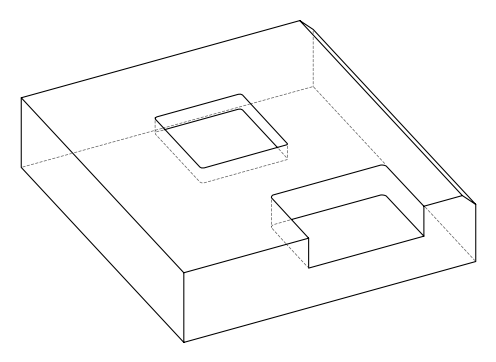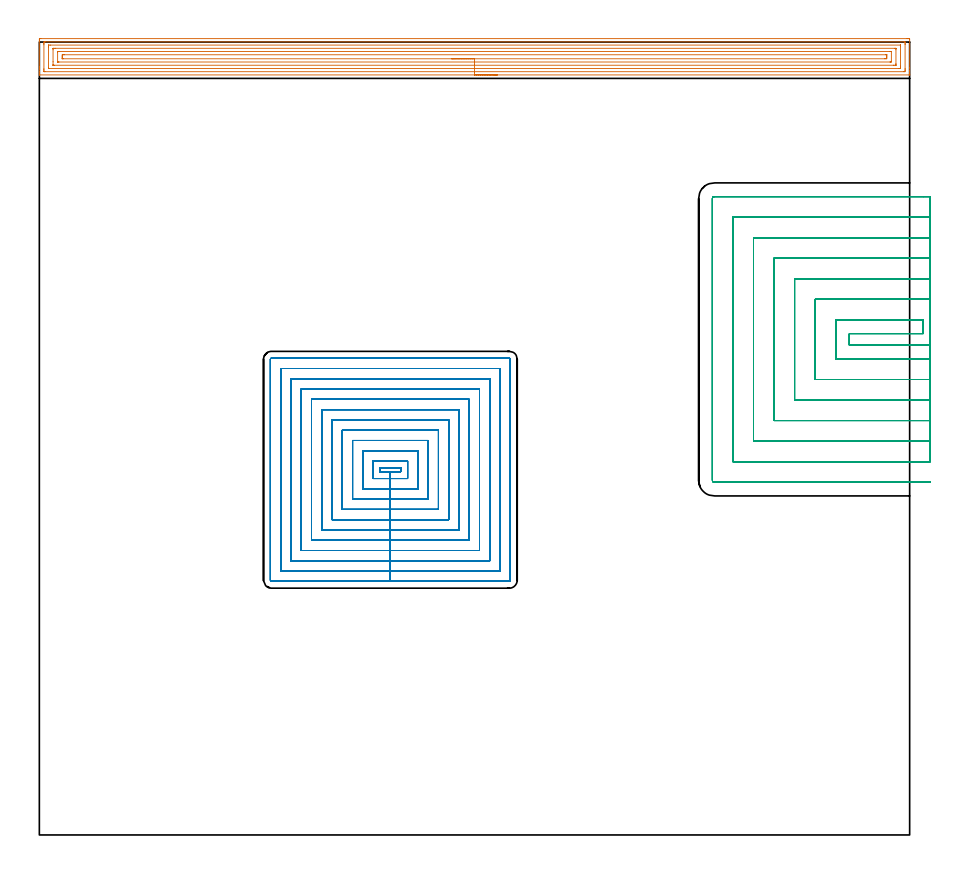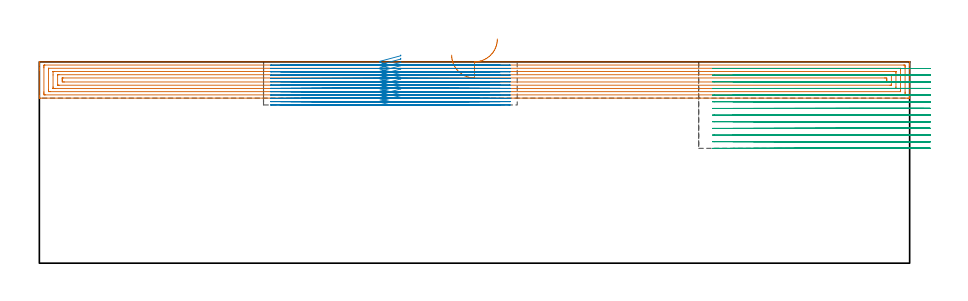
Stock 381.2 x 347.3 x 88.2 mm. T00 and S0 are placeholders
(PLAN: 3 operations, 2 tool changes, 149 min)
(1 AREA_MILL | FG_CHAMFER_SURFACE | UGT0205_001 | 18.58 min | 48180 mm3)
(2 MILL_RECTANGULAR_POCKET | POCKET_RECTANGULAR_STRAIGHT | UGT0201_014 | Follow Part, ap 1.5, ae 75% | 67.3 min | 217616 mm3)
(3 MILL_SLOT | SLOT_PARTIAL_RECTANGULAR | NXT0201_011 | Follow Part, ap 3, ae 75% | 63.15 min | 479417 mm3)
(TOOL UGT0205_001 | Chamfer Mill 20 x 3 x 45 deg. | D20 FL50 Z2)
(TOOL UGT0201_014 | End mill 6 mm | D6 FL24 Z4)
(TOOL NXT0201_011 | ENDMILL 12mm [2P460-1200-NA 1630] | D12 FL38 Z6)
(OP 1 AREA_MILL)
G17 G21 G94 G90
T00 M6
G54
G17 G0 G90 X200.6 Y332.9 S1061 M3
G43 Z98.2 H0
G94 G1 X200.562 Z97.328 F250.
X200.448 Z96.463
X200.259 Z95.612
X199.997 Z94.78
X199.663 Z93.974
X199.26 Z93.2
X198.792 Z92.464
X198.26 Z91.772
X197.671 Z91.129
X197.028 Z90.539
X196.336 Z90.008
X195.6 Z89.54
X194.826 Z89.137
X194.02 Z88.803
X193.188 Z88.541
X192.336 Z88.352
X191.472 Z88.238
X190.6 Z88.2
X0.178
X0.007 Y332.903 Z88.188
X0.006 Y332.906 Z88.185
X0. Y333.266 Z87.834
Y333.527 Z87.573
Y334.237 Z86.858
Y335.474 Z85.623
Y336.001 Z85.094
Y336.619 Z84.477
Y347.727 Z73.371
X0.005 Y348.345 Z72.753
X0.01 Y348.792 Z72.306
X0.17 Y348.795 Z72.303
X0.627 Y348.8 Z72.3
X380.112
X380.573 Y348.799 Z72.301
X381.03 Y348.795 Z72.303
X381.19 Y348.792 Z72.306
X381.2 Y348.345 Z72.753
Y336.001 Z85.094
Y334.592 Z86.504
Y334.237 Z86.858
Y333.527 Z87.573
Y333.267 Z87.833
X381.194 Y332.906 Z88.185
X381.193 Y332.903 Z88.188
X381.022 Y332.9 Z88.2
X190.6
Y334.314 Z86.786
X2.415 Y334.315 Z86.785
X2.335 Y334.316 Z86.784
X2.04 Y334.321 Z86.779
X2.01 Y334.418 Z86.682
X2.003 Y334.643 Z86.457
X2.001 Y335.119 Z85.981
X2. Y335.528 Z85.572
Y346.109 Z74.991
X2.002 Y346.581 Z74.519
X2.005 Y346.986 Z74.114
X2.017 Y347.379 Z73.721
X2.415 Y347.384 Z73.716
X2.494 Y347.385 Z73.715
X378.785
X378.865 Y347.384 Z73.716
X379.16 Y347.379 Z73.721
X379.19 Y347.282 Z73.818
X379.197 Y347.057 Z74.043
X379.199 Y346.581 Z74.519
X379.2 Y346.172 Z74.928
Y335.591 Z85.509
X379.198 Y335.119 Z85.981
X379.195 Y334.714 Z86.386
X379.183 Y334.321 Z86.779
X378.785 Y334.315 Z86.785
X378.706
X190.6 Y334.314 Z86.786
Y335.728 Z85.372
X4.111 Y335.729 Z85.371
X4.038 Y335.73 Z85.37
X4.016 Y335.732 Z85.368
X4.011 Y335.734 Z85.366
X4.007 Y335.744 Z85.356
X4.003 Y335.8 Z85.3
X4.001 Y336.001 Z85.099
X4. Y336.201 Z84.899
Y345.018 Z76.082
X4.002 Y345.7 Z75.401
X4.004 Y345.896 Z75.204
X4.009 Y345.96 Z75.14
X4.066 Y345.964 Z75.136
X4.203 Y345.967 Z75.133
X4.822 Y345.971 Z75.129
X377.089
X377.163 Y345.97 Z75.13
X377.184 Y345.968 Z75.132
X377.189 Y345.966 Z75.134
X377.193 Y345.956 Z75.144
X377.197 Y345.9 Z75.2
X377.199 Y345.7 Z75.401
X377.2 Y345.499 Z75.601
Y336.682 Z84.418
X377.198 Y336.001 Z85.099
X377.196 Y335.804 Z85.296
X377.191 Y335.74 Z85.36
X377.134 Y335.735 Z85.365
X376.997 Y335.733 Z85.367
X376.378 Y335.729 Z85.371
X190.6 Y335.728 Z85.372
Y337.143 Z83.957
X6.62
X6.138 Y337.146 Z83.954
X6.029 Y337.148 Z83.952
X6.012 Y337.149 Z83.951
X6.009 Y337.167 Z83.933
X6.004 Y337.22 Z83.88
X6.001 Y337.327 Z83.773
X6. Y338.646 Z82.454
Y343.927 Z77.173
X6.002 Y344.372 Z76.728
X6.006 Y344.481 Z76.619
X6.01 Y344.535 Z76.565
X6.016 Y344.551 Z76.549
X6.046 Y344.552 Z76.548
X6.257 Y344.555 Z76.545
X6.885 Y344.557 Z76.543
X7.149
X374.579
X375.062 Y344.555 Z76.545
X375.171 Y344.552 Z76.548
X375.188 Y344.551 Z76.549
X375.191 Y344.533 Z76.567
X375.196 Y344.48 Z76.62
X375.199 Y344.373 Z76.727
X375.2 Y343.945 Z77.155
Y337.773 Z83.327
X375.198 Y337.328 Z83.772
X375.194 Y337.219 Z83.881
X375.19 Y337.165 Z83.935
X375.184 Y337.149 Z83.951
X375.154 Y337.148 Z83.952
X374.943 Y337.145 Z83.955
X374.315 Y337.143 Z83.957
X374.051
X190.6
Y338.557 Z82.543
X8.583
X8.403 Y338.558 Z82.542
X8.044 Y338.564 Z82.536
X8.008 Y338.57 Z82.53
X8.004 Y338.578 Z82.522
X8.001 Y338.601 Z82.499
Y342.836 Z78.264
X8.006 Y343.054 Z78.046
X8.01 Y343.13 Z77.97
X8.313 Y343.139 Z77.961
X8.493 Y343.142 Z77.958
X8.583 Y343.143 Z77.957
X372.617
X372.797 Y343.142 Z77.958
X373.156 Y343.136 Z77.964
X373.192 Y343.13 Z77.97
X373.196 Y343.122 Z77.978
X373.199 Y343.099 Z78.001
Y338.864 Z82.236
X373.194 Y338.646 Z82.454
X373.19 Y338.57 Z82.53
X372.887 Y338.561 Z82.539
X372.707 Y338.558 Z82.542
X372.617 Y338.557 Z82.543
X190.6
Y339.971 Z81.129
X10.461
X10.01 Y339.973 Z81.127
X10.006 Y339.975 Z81.125
X10.001 Y339.981 Z81.119
X10. Y340.409 Z80.691
X10.001 Y340.863 Z80.238
X10.01 Y341.291 Z79.809
X10.024 Y341.722 Z79.378
X10.461 Y341.726 Z79.374
X10.911 Y341.728 Z79.372
X370.739 Y341.729 Z79.371
X371.19 Y341.728 Z79.372
X371.194 Y341.725 Z79.375
X371.199 Y341.719 Z79.381
X371.2 Y341.291 Z79.809
X371.199 Y340.838 Z80.262
X371.19 Y340.409 Z80.691
X371.176 Y339.978 Z81.122
X370.739 Y339.974 Z81.126
X370.289 Y339.972 Z81.128
X190.6 Y339.971 Z81.129
X189.728 Z81.167
X188.864 Z81.281
X188.012 Z81.47
X187.18 Z81.732
X186.374 Z82.066
X185.6 Z82.469
X184.864 Z82.937
X184.172 Z83.468
X183.529 Z84.058
X182.94 Z84.701
X182.408 Z85.393
X181.94 Z86.129
X181.537 Z86.903
X181.203 Z87.709
X180.941 Z88.541
X180.752 Z89.392
X180.638 Z90.257
X180.6 Z91.129
G0 Z98.2
M5
M2
(OP 2 MILL_RECTANGULAR_POCKET)
G17 G21 G94 G90
T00 M6
G54
G17 G0 G90 X158.3 Y159.528 S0 M3
G43 Z98.2 H0
Z91.2
G94 G1 Y160.8 Z90.859 F250.
X149.2 Z88.421
Y159.1 Z87.965
X153.75 Z86.746
X158.3 F500.
Y160.8
X149.2
Y159.1
X153.75
Y156.1
X161.3
Y163.8
X146.2
Y156.1
X153.75
Y151.6
X165.8
Y168.3
X141.7
Y151.6
X153.75
Y147.1
X170.3
Y172.8
X137.2
Y147.1
X153.75
Y142.6
X174.8
Y177.3
X132.7
Y142.6
X153.75
Y138.1
X179.3
Y181.8
X128.2
Y138.1
X153.75
Y133.6
X183.8
Y186.3
X123.7
Y133.6
X153.75
Y129.1
X188.3
Y190.8
X119.2
Y129.1
X153.75
Y124.6
X192.8
Y195.3
X114.7
Y124.6
X153.75
Y120.1
X197.3
Y199.8
X110.2
Y120.1
X153.75
Y115.6
X201.8
Y204.3
X105.7
Y115.6
X153.75
Y111.1
X205.9
G3 X206.3 Y111.5 R0.4
G1 Y208.4
G3 X205.9 Y208.8 R0.4
G1 X101.6
G3 X101.2 Y208.4 R0.4
G1 Y111.5
G3 X101.6 Y111.1 R0.4
G1 X153.75
X154.75
G0 X158.3 Y159.528 Z89.746
G1 Y160.8 Z89.405 F250.
X149.2 Z86.967
Y159.1 Z86.511
X153.75 Z85.292
X158.3 F500.
Y160.8
X149.2
Y159.1
X153.75
Y156.1
X161.3
Y163.8
X146.2
Y156.1
X153.75
Y151.6
X165.8
Y168.3
X141.7
Y151.6
X153.75
Y147.1
X170.3
Y172.8
X137.2
Y147.1
X153.75
Y142.6
X174.8
Y177.3
X132.7
Y142.6
X153.75
Y138.1
X179.3
Y181.8
X128.2
Y138.1
X153.75
Y133.6
X183.8
Y186.3
X123.7
Y133.6
X153.75
Y129.1
X188.3
Y190.8
X119.2
Y129.1
X153.75
Y124.6
X192.8
Y195.3
X114.7
Y124.6
X153.75
Y120.1
X197.3
Y199.8
X110.2
Y120.1
X153.75
Y115.6
X201.8
Y204.3
X105.7
Y115.6
X153.75
Y111.1
X205.9
G3 X206.3 Y111.5 R0.4
G1 Y208.4
G3 X205.9 Y208.8 R0.4
G1 X101.6
G3 X101.2 Y208.4 R0.4
G1 Y111.5
G3 X101.6 Y111.1 R0.4
G1 X153.75
X154.75
G0 X158.3 Y159.528 Z88.292
G1 Y160.8 Z87.951 F250.
X149.2 Z85.513
Y159.1 Z85.058
X153.75 Z83.838
X158.3 F500.
Y160.8
X149.2
Y159.1
X153.75
Y156.1
X161.3
Y163.8
X146.2
Y156.1
X153.75
Y151.6
X165.8
Y168.3
X141.7
Y151.6
X153.75
Y147.1
X170.3
Y172.8
X137.2
Y147.1
X153.75
Y142.6
X174.8
Y177.3
X132.7
Y142.6
X153.75
Y138.1
X179.3
Y181.8
X128.2
Y138.1
X153.75
Y133.6
X183.8
Y186.3
X123.7
Y133.6
X153.75
Y129.1
X188.3
Y190.8
X119.2
Y129.1
X153.75
Y124.6
X192.8
Y195.3
X114.7
Y124.6
X153.75
Y120.1
X197.3
Y199.8
X110.2
Y120.1
X153.75
Y115.6
X201.8
Y204.3
X105.7
Y115.6
X153.75
Y111.1
X205.9
G3 X206.3 Y111.5 R0.4
G1 Y208.4
G3 X205.9 Y208.8 R0.4
G1 X101.6
G3 X101.2 Y208.4 R0.4
G1 Y111.5
G3 X101.6 Y111.1 R0.4
G1 X153.75
X154.75
G0 X158.3 Y159.528 Z86.838
G1 Y160.8 Z86.498 F250.
X149.2 Z84.059
Y159.1 Z83.604
X153.75 Z82.385
X158.3 F500.
Y160.8
X149.2
Y159.1
X153.75
Y156.1
X161.3
Y163.8
X146.2
Y156.1
X153.75
Y151.6
X165.8
Y168.3
X141.7
Y151.6
X153.75
Y147.1
X170.3
Y172.8
X137.2
Y147.1
X153.75
Y142.6
X174.8
Y177.3
X132.7
Y142.6
X153.75
Y138.1
X179.3
Y181.8
X128.2
Y138.1
X153.75
Y133.6
X183.8
Y186.3
X123.7
Y133.6
X153.75
Y129.1
X188.3
Y190.8
X119.2
Y129.1
X153.75
Y124.6
X192.8
Y195.3
X114.7
Y124.6
X153.75
Y120.1
X197.3
Y199.8
X110.2
Y120.1
X153.75
Y115.6
X201.8
Y204.3
X105.7
Y115.6
X153.75
Y111.1
X205.9
G3 X206.3 Y111.5 R0.4
G1 Y208.4
G3 X205.9 Y208.8 R0.4
G1 X101.6
G3 X101.2 Y208.4 R0.4
G1 Y111.5
G3 X101.6 Y111.1 R0.4
G1 X153.75
X154.75
G0 X158.3 Y159.528 Z85.385
G1 Y160.8 Z85.044 F250.
X149.2 Z82.605
Y159.1 Z82.15
X153.75 Z80.931
X158.3 F500.
Y160.8
X149.2
Y159.1
X153.75
Y156.1
X161.3
Y163.8
X146.2
Y156.1
X153.75
Y151.6
X165.8
Y168.3
X141.7
Y151.6
X153.75
Y147.1
X170.3
Y172.8
X137.2
Y147.1
X153.75
Y142.6
X174.8
Y177.3
X132.7
Y142.6
X153.75
Y138.1
X179.3
Y181.8
X128.2
Y138.1
X153.75
Y133.6
X183.8
Y186.3
X123.7
Y133.6
X153.75
Y129.1
X188.3
Y190.8
X119.2
Y129.1
X153.75
Y124.6
X192.8
Y195.3
X114.7
Y124.6
X153.75
Y120.1
X197.3
Y199.8
X110.2
Y120.1
X153.75
Y115.6
X201.8
Y204.3
X105.7
Y115.6
X153.75
Y111.1
X205.9
G3 X206.3 Y111.5 R0.4
G1 Y208.4
G3 X205.9 Y208.8 R0.4
G1 X101.6
G3 X101.2 Y208.4 R0.4
G1 Y111.5
G3 X101.6 Y111.1 R0.4
G1 X153.75
X154.75
G0 X158.3 Y159.528 Z83.931
G1 Y160.8 Z83.59 F250.
X149.2 Z81.152
Y159.1 Z80.696
X153.75 Z79.477
X158.3 F500.
Y160.8
X149.2
Y159.1
X153.75
Y156.1
X161.3
Y163.8
X146.2
Y156.1
X153.75
Y151.6
X165.8
Y168.3
X141.7
Y151.6
X153.75
Y147.1
X170.3
Y172.8
X137.2
Y147.1
X153.75
Y142.6
X174.8
Y177.3
X132.7
Y142.6
X153.75
Y138.1
X179.3
Y181.8
X128.2
Y138.1
X153.75
Y133.6
X183.8
Y186.3
X123.7
Y133.6
X153.75
Y129.1
X188.3
Y190.8
X119.2
Y129.1
X153.75
Y124.6
X192.8
Y195.3
X114.7
Y124.6
X153.75
Y120.1
X197.3
Y199.8
X110.2
Y120.1
X153.75
Y115.6
X201.8
Y204.3
X105.7
Y115.6
X153.75
Y111.1
X205.9
G3 X206.3 Y111.5 R0.4
G1 Y208.4
G3 X205.9 Y208.8 R0.4
G1 X101.6
G3 X101.2 Y208.4 R0.4
G1 Y111.5
G3 X101.6 Y111.1 R0.4
G1 X153.75
X154.75
G0 X158.3 Y159.528 Z82.477
G1 Y160.8 Z82.136 F250.
X149.2 Z79.698
Y159.1 Z79.242
X153.75 Z78.023
X158.3 F500.
Y160.8
X149.2
Y159.1
X153.75
Y156.1
X161.3
Y163.8
X146.2
Y156.1
X153.75
Y151.6
X165.8
Y168.3
X141.7
Y151.6
X153.75
Y147.1
X170.3
Y172.8
X137.2
Y147.1
X153.75
Y142.6
X174.8
Y177.3
X132.7
Y142.6
X153.75
Y138.1
X179.3
Y181.8
X128.2
Y138.1
X153.75
Y133.6
X183.8
Y186.3
X123.7
Y133.6
X153.75
Y129.1
X188.3
Y190.8
X119.2
Y129.1
X153.75
Y124.6
X192.8
Y195.3
X114.7
Y124.6
X153.75
Y120.1
X197.3
Y199.8
X110.2
Y120.1
X153.75
Y115.6
X201.8
Y204.3
X105.7
Y115.6
X153.75
Y111.1
X205.9
G3 X206.3 Y111.5 R0.4
G1 Y208.4
G3 X205.9 Y208.8 R0.4
G1 X101.6
G3 X101.2 Y208.4 R0.4
G1 Y111.5
G3 X101.6 Y111.1 R0.4
G1 X153.75
X154.75
G0 X158.3 Y159.528 Z81.023
G1 Y160.8 Z80.682 F250.
X149.2 Z78.244
Y159.1 Z77.788
X153.75 Z76.569
X158.3 F500.
Y160.8
X149.2
Y159.1
X153.75
Y156.1
X161.3
Y163.8
X146.2
Y156.1
X153.75
Y151.6
X165.8
Y168.3
X141.7
Y151.6
X153.75
Y147.1
X170.3
Y172.8
X137.2
Y147.1
X153.75
Y142.6
X174.8
Y177.3
X132.7
Y142.6
X153.75
Y138.1
X179.3
Y181.8
X128.2
Y138.1
X153.75
Y133.6
X183.8
Y186.3
X123.7
Y133.6
X153.75
Y129.1
X188.3
Y190.8
X119.2
Y129.1
X153.75
Y124.6
X192.8
Y195.3
X114.7
Y124.6
X153.75
Y120.1
X197.3
Y199.8
X110.2
Y120.1
X153.75
Y115.6
X201.8
Y204.3
X105.7
Y115.6
X153.75
Y111.1
X205.9
G3 X206.3 Y111.5 R0.4
G1 Y208.4
G3 X205.9 Y208.8 R0.4
G1 X101.6
G3 X101.2 Y208.4 R0.4
G1 Y111.5
G3 X101.6 Y111.1 R0.4
G1 X153.75
X154.75
G0 X158.3 Y159.528 Z79.569
G1 Y160.8 Z79.228 F250.
X149.2 Z76.79
Y159.1 Z76.335
X153.75 Z75.115
X158.3 F500.
Y160.8
X149.2
Y159.1
X153.75
Y156.1
X161.3
Y163.8
X146.2
Y156.1
X153.75
Y151.6
X165.8
Y168.3
X141.7
Y151.6
X153.75
Y147.1
X170.3
Y172.8
X137.2
Y147.1
X153.75
Y142.6
X174.8
Y177.3
X132.7
Y142.6
X153.75
Y138.1
X179.3
Y181.8
X128.2
Y138.1
X153.75
Y133.6
X183.8
Y186.3
X123.7
Y133.6
X153.75
Y129.1
X188.3
Y190.8
X119.2
Y129.1
X153.75
Y124.6
X192.8
Y195.3
X114.7
Y124.6
X153.75
Y120.1
X197.3
Y199.8
X110.2
Y120.1
X153.75
Y115.6
X201.8
Y204.3
X105.7
Y115.6
X153.75
Y111.1
X205.9
G3 X206.3 Y111.5 R0.4
G1 Y208.4
G3 X205.9 Y208.8 R0.4
G1 X101.6
G3 X101.2 Y208.4 R0.4
G1 Y111.5
G3 X101.6 Y111.1 R0.4
G1 X153.75
X154.75
G0 X158.3 Y159.528 Z78.115
G1 Y160.8 Z77.775 F250.
X149.2 Z75.336
Y159.1 Z74.881
X153.75 Z73.662
X158.3 F500.
Y160.8
X149.2
Y159.1
X153.75
Y156.1
X161.3
Y163.8
X146.2
Y156.1
X153.75
Y151.6
X165.8
Y168.3
X141.7
Y151.6
X153.75
Y147.1
X170.3
Y172.8
X137.2
Y147.1
X153.75
Y142.6
X174.8
Y177.3
X132.7
Y142.6
X153.75
Y138.1
X179.3
Y181.8
X128.2
Y138.1
X153.75
Y133.6
X183.8
Y186.3
X123.7
Y133.6
X153.75
Y129.1
X188.3
Y190.8
X119.2
Y129.1
X153.75
Y124.6
X192.8
Y195.3
X114.7
Y124.6
X153.75
Y120.1
X197.3
Y199.8
X110.2
Y120.1
X153.75
Y115.6
X201.8
Y204.3
X105.7
Y115.6
X153.75
Y111.1
X205.9
G3 X206.3 Y111.5 R0.4
G1 Y208.4
G3 X205.9 Y208.8 R0.4
G1 X101.6
G3 X101.2 Y208.4 R0.4
G1 Y111.5
G3 X101.6 Y111.1 R0.4
G1 X153.75
X154.75
G0 X158.3 Y159.528 Z76.662
G1 Y160.8 Z76.321 F250.
X149.2 Z73.882
Y159.1 Z73.427
X153.75 Z72.208
X158.3 F500.
Y160.8
X149.2
Y159.1
X153.75
Y156.1
X161.3
Y163.8
X146.2
Y156.1
X153.75
Y151.6
X165.8
Y168.3
X141.7
Y151.6
X153.75
Y147.1
X170.3
Y172.8
X137.2
Y147.1
X153.75
Y142.6
X174.8
Y177.3
X132.7
Y142.6
X153.75
Y138.1
X179.3
Y181.8
X128.2
Y138.1
X153.75
Y133.6
X183.8
Y186.3
X123.7
Y133.6
X153.75
Y129.1
X188.3
Y190.8
X119.2
Y129.1
X153.75
Y124.6
X192.8
Y195.3
X114.7
Y124.6
X153.75
Y120.1
X197.3
Y199.8
X110.2
Y120.1
X153.75
Y115.6
X201.8
Y204.3
X105.7
Y115.6
X153.75
Y111.1
X205.9
G3 X206.3 Y111.5 R0.4
G1 Y208.4
G3 X205.9 Y208.8 R0.4
G1 X101.6
G3 X101.2 Y208.4 R0.4
G1 Y111.5
G3 X101.6 Y111.1 R0.4
G1 X153.75
X154.75
G0 X158.3 Y159.528 Z75.208
G1 Y160.8 Z74.867 F250.
X149.2 Z72.429
Y159.1 Z71.973
X153.75 Z70.754
X158.3 F500.
Y160.8
X149.2
Y159.1
X153.75
Y156.1
X161.3
Y163.8
X146.2
Y156.1
X153.75
Y151.6
X165.8
Y168.3
X141.7
Y151.6
X153.75
Y147.1
X170.3
Y172.8
X137.2
Y147.1
X153.75
Y142.6
X174.8
Y177.3
X132.7
Y142.6
X153.75
Y138.1
X179.3
Y181.8
X128.2
Y138.1
X153.75
Y133.6
X183.8
Y186.3
X123.7
Y133.6
X153.75
Y129.1
X188.3
Y190.8
X119.2
Y129.1
X153.75
Y124.6
X192.8
Y195.3
X114.7
Y124.6
X153.75
Y120.1
X197.3
Y199.8
X110.2
Y120.1
X153.75
Y115.6
X201.8
Y204.3
X105.7
Y115.6
X153.75
Y111.1
X205.9
G3 X206.3 Y111.5 R0.4
G1 Y208.4
G3 X205.9 Y208.8 R0.4
G1 X101.6
G3 X101.2 Y208.4 R0.4
G1 Y111.5
G3 X101.6 Y111.1 R0.4
G1 X153.75
X154.75
G0 X158.3 Y159.528 Z73.754
G1 Y160.8 Z73.413 F250.
X149.2 Z70.975
Y159.1 Z70.519
X153.75 Z69.3
X158.3 F500.
Y160.8
X149.2
Y159.1
X153.75
Y156.1
X161.3
Y163.8
X146.2
Y156.1
X153.75
Y151.6
X165.8
Y168.3
X141.7
Y151.6
X153.75
Y147.1
X170.3
Y172.8
X137.2
Y147.1
X153.75
Y142.6
X174.8
Y177.3
X132.7
Y142.6
X153.75
Y138.1
X179.3
Y181.8
X128.2
Y138.1
X153.75
Y133.6
X183.8
Y186.3
X123.7
Y133.6
X153.75
Y129.1
X188.3
Y190.8
X119.2
Y129.1
X153.75
Y124.6
X192.8
Y195.3
X114.7
Y124.6
X153.75
Y120.1
X197.3
Y199.8
X110.2
Y120.1
X153.75
Y115.6
X201.8
Y204.3
X105.7
Y115.6
X153.75
Y111.1
X205.9
G3 X206.3 Y111.5 R0.4
G1 Y208.4
G3 X205.9 Y208.8 R0.4
G1 X101.6
G3 X101.2 Y208.4 R0.4
G1 Y111.5
G3 X101.6 Y111.1 R0.4
G1 X153.75
X154.75
G0 Z98.2
M5
M2
(OP 3 MILL_SLOT)
G17 G21 G94 G90
T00 M6
G54
G17 G0 G90 X390.2 Y214.5 S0 M3
G43 Z98.2 H1
Z85.285
G94 G1 X387.2 F250.
X354.8 F500.
Y219.6
X387.2
Y225.6
X348.8
Y208.5
X387.2
X390.2 F250.
Y234.6
X387.2
X339.8 F500.
Y199.5
X387.2
X390.2 F250.
Y243.6
X387.2
X330.8 F500.
Y190.5
X387.2
X390.2 F250.
Y252.6
X387.2
X321.8 F500.
Y181.5
X387.2
X390.2 F250.
Y261.6
X387.2
X312.8 F500.
Y172.5
X387.2
X390.2 F250.
Y270.6
X387.2
X303.8 F500.
Y163.5
X387.2
X390.2 F250.
Y279.6
X387.2
X295.6 F500.
G3 X294.8 Y278.8 R0.8
G1 Y155.3
G3 X295.6 Y154.5 R0.8
G1 X387.2
X390.2 F250.
G0 Y214.5 Z82.369
G1 X387.2
X354.8 F500.
Y219.6
X387.2
Y225.6
X348.8
Y208.5
X387.2
X390.2 F250.
Y234.6
X387.2
X339.8 F500.
Y199.5
X387.2
X390.2 F250.
Y243.6
X387.2
X330.8 F500.
Y190.5
X387.2
X390.2 F250.
Y252.6
X387.2
X321.8 F500.
Y181.5
X387.2
X390.2 F250.
Y261.6
X387.2
X312.8 F500.
Y172.5
X387.2
X390.2 F250.
Y270.6
X387.2
X303.8 F500.
Y163.5
X387.2
X390.2 F250.
Y279.6
X387.2
X295.6 F500.
G3 X294.8 Y278.8 R0.8
G1 Y155.3
G3 X295.6 Y154.5 R0.8
G1 X387.2
X390.2 F250.
G0 Y214.5 Z79.454
G1 X387.2
X354.8 F500.
Y219.6
X387.2
Y225.6
X348.8
Y208.5
X387.2
X390.2 F250.
Y234.6
X387.2
X339.8 F500.
Y199.5
X387.2
X390.2 F250.
Y243.6
X387.2
X330.8 F500.
Y190.5
X387.2
X390.2 F250.
Y252.6
X387.2
X321.8 F500.
Y181.5
X387.2
X390.2 F250.
Y261.6
X387.2
X312.8 F500.
Y172.5
X387.2
X390.2 F250.
Y270.6
X387.2
X303.8 F500.
Y163.5
X387.2
X390.2 F250.
Y279.6
X387.2
X295.6 F500.
G3 X294.8 Y278.8 R0.8
G1 Y155.3
G3 X295.6 Y154.5 R0.8
G1 X387.2
X390.2 F250.
G0 Y214.5 Z76.538
G1 X387.2
X354.8 F500.
Y219.6
X387.2
Y225.6
X348.8
Y208.5
X387.2
X390.2 F250.
Y234.6
X387.2
X339.8 F500.
Y199.5
X387.2
X390.2 F250.
Y243.6
X387.2
X330.8 F500.
Y190.5
X387.2
X390.2 F250.
Y252.6
X387.2
X321.8 F500.
Y181.5
X387.2
X390.2 F250.
Y261.6
X387.2
X312.8 F500.
Y172.5
X387.2
X390.2 F250.
Y270.6
X387.2
X303.8 F500.
Y163.5
X387.2
X390.2 F250.
Y279.6
X387.2
X295.6 F500.
G3 X294.8 Y278.8 R0.8
G1 Y155.3
G3 X295.6 Y154.5 R0.8
G1 X387.2
X390.2 F250.
G0 Y214.5 Z73.623
G1 X387.2
X354.8 F500.
Y219.6
X387.2
Y225.6
X348.8
Y208.5
X387.2
X390.2 F250.
Y234.6
X387.2
X339.8 F500.
Y199.5
X387.2
X390.2 F250.
Y243.6
X387.2
X330.8 F500.
Y190.5
X387.2
X390.2 F250.
Y252.6
X387.2
X321.8 F500.
Y181.5
X387.2
X390.2 F250.
Y261.6
X387.2
X312.8 F500.
Y172.5
X387.2
X390.2 F250.
Y270.6
X387.2
X303.8 F500.
Y163.5
X387.2
X390.2 F250.
Y279.6
X387.2
X295.6 F500.
G3 X294.8 Y278.8 R0.8
G1 Y155.3
G3 X295.6 Y154.5 R0.8
G1 X387.2
X390.2 F250.
G0 Y214.5 Z70.708
G1 X387.2
X354.8 F500.
Y219.6
X387.2
Y225.6
X348.8
Y208.5
X387.2
X390.2 F250.
Y234.6
X387.2
X339.8 F500.
Y199.5
X387.2
X390.2 F250.
Y243.6
X387.2
X330.8 F500.
Y190.5
X387.2
X390.2 F250.
Y252.6
X387.2
X321.8 F500.
Y181.5
X387.2
X390.2 F250.
Y261.6
X387.2
X312.8 F500.
Y172.5
X387.2
X390.2 F250.
Y270.6
X387.2
X303.8 F500.
Y163.5
X387.2
X390.2 F250.
Y279.6
X387.2
X295.6 F500.
G3 X294.8 Y278.8 R0.8
G1 Y155.3
G3 X295.6 Y154.5 R0.8
G1 X387.2
X390.2 F250.
G0 Y214.5 Z67.792
G1 X387.2
X354.8 F500.
Y219.6
X387.2
Y225.6
X348.8
Y208.5
X387.2
X390.2 F250.
Y234.6
X387.2
X339.8 F500.
Y199.5
X387.2
X390.2 F250.
Y243.6
X387.2
X330.8 F500.
Y190.5
X387.2
X390.2 F250.
Y252.6
X387.2
X321.8 F500.
Y181.5
X387.2
X390.2 F250.
Y261.6
X387.2
X312.8 F500.
Y172.5
X387.2
X390.2 F250.
Y270.6
X387.2
X303.8 F500.
Y163.5
X387.2
X390.2 F250.
Y279.6
X387.2
X295.6 F500.
G3 X294.8 Y278.8 R0.8
G1 Y155.3
G3 X295.6 Y154.5 R0.8
G1 X387.2
X390.2 F250.
G0 Y214.5 Z64.877
G1 X387.2
X354.8 F500.
Y219.6
X387.2
Y225.6
X348.8
Y208.5
X387.2
X390.2 F250.
Y234.6
X387.2
X339.8 F500.
Y199.5
X387.2
X390.2 F250.
Y243.6
X387.2
X330.8 F500.
Y190.5
X387.2
X390.2 F250.
Y252.6
X387.2
X321.8 F500.
Y181.5
X387.2
X390.2 F250.
Y261.6
X387.2
X312.8 F500.
Y172.5
X387.2
X390.2 F250.
Y270.6
X387.2
X303.8 F500.
Y163.5
X387.2
X390.2 F250.
Y279.6
X387.2
X295.6 F500.
G3 X294.8 Y278.8 R0.8
G1 Y155.3
G3 X295.6 Y154.5 R0.8
G1 X387.2
X390.2 F250.
G0 Y214.5 Z61.962
G1 X387.2
X354.8 F500.
Y219.6
X387.2
Y225.6
X348.8
Y208.5
X387.2
X390.2 F250.
Y234.6
X387.2
X339.8 F500.
Y199.5
X387.2
X390.2 F250.
Y243.6
X387.2
X330.8 F500.
Y190.5
X387.2
X390.2 F250.
Y252.6
X387.2
X321.8 F500.
Y181.5
X387.2
X390.2 F250.
Y261.6
X387.2
X312.8 F500.
Y172.5
X387.2
X390.2 F250.
Y270.6
X387.2
X303.8 F500.
Y163.5
X387.2
X390.2 F250.
Y279.6
X387.2
X295.6 F500.
G3 X294.8 Y278.8 R0.8
G1 Y155.3
G3 X295.6 Y154.5 R0.8
G1 X387.2
X390.2 F250.
G0 Y214.5 Z59.046
G1 X387.2
X354.8 F500.
Y219.6
X387.2
Y225.6
X348.8
Y208.5
X387.2
X390.2 F250.
Y234.6
X387.2
X339.8 F500.
Y199.5
X387.2
X390.2 F250.
Y243.6
X387.2
X330.8 F500.
Y190.5
X387.2
X390.2 F250.
Y252.6
X387.2
X321.8 F500.
Y181.5
X387.2
X390.2 F250.
Y261.6
X387.2
X312.8 F500.
Y172.5
X387.2
X390.2 F250.
Y270.6
X387.2
X303.8 F500.
Y163.5
X387.2
X390.2 F250.
Y279.6
X387.2
X295.6 F500.
G3 X294.8 Y278.8 R0.8
G1 Y155.3
G3 X295.6 Y154.5 R0.8
G1 X387.2
X390.2 F250.
G0 Y214.5 Z56.131
G1 X387.2
X354.8 F500.
Y219.6
X387.2
Y225.6
X348.8
Y208.5
X387.2
X390.2 F250.
Y234.6
X387.2
X339.8 F500.
Y199.5
X387.2
X390.2 F250.
Y243.6
X387.2
X330.8 F500.
Y190.5
X387.2
X390.2 F250.
Y252.6
X387.2
X321.8 F500.
Y181.5
X387.2
X390.2 F250.
Y261.6
X387.2
X312.8 F500.
Y172.5
X387.2
X390.2 F250.
Y270.6
X387.2
X303.8 F500.
Y163.5
X387.2
X390.2 F250.
Y279.6
X387.2
X295.6 F500.
G3 X294.8 Y278.8 R0.8
G1 Y155.3
G3 X295.6 Y154.5 R0.8
G1 X387.2
X390.2 F250.
G0 Y214.5 Z53.215
G1 X387.2
X354.8 F500.
Y219.6
X387.2
Y225.6
X348.8
Y208.5
X387.2
X390.2 F250.
Y234.6
X387.2
X339.8 F500.
Y199.5
X387.2
X390.2 F250.
Y243.6
X387.2
X330.8 F500.
Y190.5
X387.2
X390.2 F250.
Y252.6
X387.2
X321.8 F500.
Y181.5
X387.2
X390.2 F250.
Y261.6
X387.2
X312.8 F500.
Y172.5
X387.2
X390.2 F250.
Y270.6
X387.2
X303.8 F500.
Y163.5
X387.2
X390.2 F250.
Y279.6
X387.2
X295.6 F500.
G3 X294.8 Y278.8 R0.8
G1 Y155.3
G3 X295.6 Y154.5 R0.8
G1 X387.2
X390.2 F250.
G0 Y214.5 Z50.3
G1 X387.2
X354.8 F500.
Y219.6
X387.2
Y225.6
X348.8
Y208.5
X387.2
X390.2 F250.
Y234.6
X387.2
X339.8 F500.
Y199.5
X387.2
X390.2 F250.
Y243.6
X387.2
X330.8 F500.
Y190.5
X387.2
X390.2 F250.
Y252.6
X387.2
X321.8 F500.
Y181.5
X387.2
X390.2 F250.
Y261.6
X387.2
X312.8 F500.
Y172.5
X387.2
X390.2 F250.
Y270.6
X387.2
X303.8 F500.
Y163.5
X387.2
X390.2 F250.
Y279.6
X387.2
X295.6 F500.
G3 X294.8 Y278.8 R0.8
G1 Y155.3
G3 X295.6 Y154.5 R0.8
G1 X387.2
X390.2 F250.
G0 Z98.2
M5
M2
